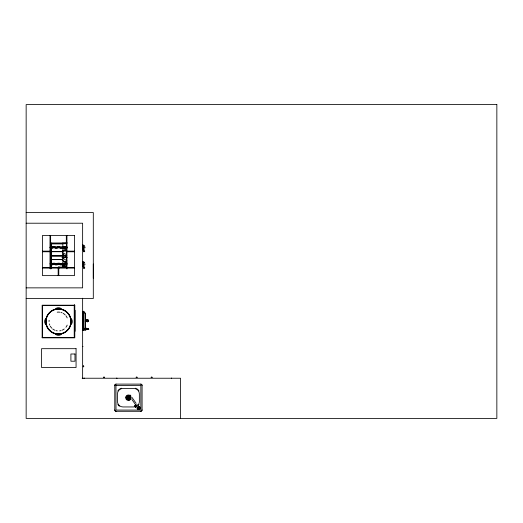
<?xml version="1.0" encoding="UTF-8"?>
<svg xmlns="http://www.w3.org/2000/svg" width="523" height="523" viewBox="0 0 523 523"><rect width="100%" height="100%" fill="white"/><g stroke="black" fill="none" stroke-linecap="round" stroke-linejoin="round"><path stroke-width="0.78" d="M93.303 278.131L93.303 264.01M83.543 248.275L83.543 251.811M83.543 264.906L83.543 268.443M87.701 321.03L87.06 321.07L87.701 321.03L87.707 320.612L87.06 320.285M87.687 320.932L87.06 320.972C88.001 320.377 88.034 322.207 87.06 321.75M87.701 319.971L87.06 319.932M85.609 329.908L86.027 329.895L85.367 329.915L85.622 329.634M142.086 409.94L141.694 410.895L140.746 411.294L116.119 411.294L115.178 410.901L114.779 409.94L114.779 385.471L115.178 384.51L116.145 384.111L140.746 384.111L141.7 384.51L142.086 385.471L142.086 409.94A1.353 1.353 0 0 1 140.72 411.287M137.922 407.783C138.137 409.79 140.36 407.136 138.34 407.273A0.66 0.66 0 0 1 139.223 407.809A0.66 0.66 0 0 1 138.51 408.548A0.66 0.66 0 0 1 137.941 407.698L137.954 408.032M85.007 247.824L85.007 247.006M85.007 264.455L85.053 264.043M129.449 395.336C128.795 400.017 128.828 392.806 128.423 396.892A0.817 0.817 0 0 0 127.71 397.297L126.376 397.369L127.599 397.702A0.817 0.817 0 0 0 128.73 398.467A0.817 0.817 0 0 0 129.004 397.134L129.933 396.186M127.599 397.702L126.488 398.304L126.736 398.663L127.834 398.278L127.154 399.35L128.004 398.408L127.972 399.67L128.41 399.631L128.625 398.493L129.214 399.618L128.828 398.415L129.907 399.075L130.09 398.676L129.207 397.925L130.482 397.977L129.24 397.709L130.351 397.107L129.789 395.957L130.482 395.597L130.998 396.153M130.547 396.068L130.541 395.669M46.155 318.219L45.723 321.521L46.155 324.816A12.748 12.748 0 0 0 55.17 333.831L58.471 334.269L61.773 333.831A12.748 12.748 0 0 0 70.788 324.816L71.22 321.521L70.788 318.219A12.748 12.748 0 0 0 61.773 309.204L58.471 308.766L55.17 309.204A12.748 12.748 0 0 0 46.155 318.219A4.243 4.243 0 0 0 46.155 324.816M83.425 330.471L83.575 328.614M129.246 395.721L129.508 395.826C121.166 394.95 131.136 404.952 130.312 396.624M126.311 397.147L126.272 397.99M130.567 397.99L130.567 397.428M87.701 321.678L87.06 321.776L87.06 319.468M83.843 311.924L83.811 312.323L83.628 311.97M87.949 321.122L87.962 321.063A1.379 1 -35.1 0 1 87.877 321.285A1.739 1.392 -74.8 0 1 87.786 321.488L87.962 321.063A1.334 0.922 -38.4 0 1 87.877 321.285L87.792 321.482M136.17 406.077L135.705 406.096L136.17 406.018M135.522 407.051L135.686 406.613A1.275 0.327 -55.1 0 0 135.529 407.325M130.56 395.473L130.639 395.839M83.039 245.888L83.137 245.431M83.137 262.062L83.137 262.579M83.137 245.699L83.013 245.973M83.013 262.709L83.137 262.33M85.504 321.808A1.288 0.837 -41.7 0 0 85.733 321.567L85.785 321.508A1.111 0.575 -21.6 0 0 85.942 321.318L85.942 321.338A1.111 1.053 80.8 0 1 85.785 321.612L85.733 321.665A1.288 1.053 61.2 0 1 85.504 321.808L85.949 320.854M130.417 398.533L129.508 399.585M86.275 328.509L83.17 328.81L83.164 312.63L85.301 313.029L85.301 313.78L85.308 328.32L83.17 328.81M85.733 321.397L85.805 320.109M87.877 320.913L87.949 320.861A1.131 0.941 47.1 0 1 87.877 321.063A1.17 0.987 41.5 0 0 87.962 320.854L87.799 321.076M83.425 311.93L84.059 311.767L84.811 312.937M137.83 407.548L138.17 408.751L139.111 408.666L139.504 407.809L138.961 407.038L138.301 407.097M84.308 378.41L84.164 377.985L84.02 378.41M116.943 378.41L116.799 377.985L116.655 378.41M171.622 378.41L171.479 377.985L171.335 378.41M83.915 312.27L84.066 311.865M134.254 406.404L135.679 404.364M134.816 406.038L135.529 405.018M135.542 407.299L136.764 405.554M135.699 407.41L136.771 405.874M129.586 395.381L129.913 395.185M85.942 320.998L85.962 320.978A1.111 0.477 20.4 0 1 85.785 321.076L85.785 320.88A1.111 0.477 -20.4 0 1 85.942 320.959L85.504 320.978M87.701 321.259L87.06 321.331M83.935 329.287L84.497 328.823L84.334 328.215M83.615 264.39L83.301 264.39M58.458 246.758L58.864 246.758M58.458 263.389L58.909 263.311M129.246 399.696L128.704 399.84M83.013 250.027L83.039 244.797L83.137 250.027M83.013 266.658L83.039 261.428L83.137 266.658M85.314 329.562C86.838 329.229 85.118 329.725 85.622 329.431M58.517 263.357L58.864 263.389M85.092 328.862L85.458 328.804M86.341 328.81L86.007 328.81M129.992 395.172L130.299 395.146M130.495 396.833L129.004 397.134M85.537 328.823L83.909 328.908L84.935 328.83M128.423 396.892L127.566 395.826L128.011 396.996L127.043 396.349L126.71 396.63L127.71 397.297M87.06 321.632L87.707 321.54L87.06 321.58M85.556 329.529L85.811 329.497M88.08 328.588C83.046 328.993 90.584 328.536 88.204 328.581M84.183 329.255L85.151 329.281M86.007 329.281L86.354 329.268M82.634 311.832L83.072 311.826L83.072 330.288M83.164 312.911L83.17 328.536M87.06 320.573L87.707 320.619L87.06 320.684M85.157 328.098L86.308 328.117M85.197 328.621L86.197 328.594M84.465 328.738L86.321 328.679M86.118 329.418L85.497 329.431M85.072 329.425L86.321 329.398M85.138 329.588L83.072 329.47M82.634 329.758L83.072 329.745M82.634 330.301L85.138 330.242M88.178 329.405L88.858 329.385L86.857 329.313M88.06 329.405L86.347 329.34L86.726 329.313M26.15 212.547L93.303 212.547L93.303 298.528L26.15 298.528M26.15 223.216L82.634 223.216L82.634 287.859L26.15 287.859M50.313 242.986L67.415 242.986M62.315 243.103L66.323 243.103M51.13 243.692L66.323 243.731M50.424 246.673L50.188 247.804L66.957 247.804M63.917 246.797L66.323 246.797M50.188 247.072L53.379 247.111M54.98 247.072L62.165 247.111M63.767 247.072L66.957 247.111M50.188 247.202L66.957 247.202M50.188 247.274L66.957 247.274M50.188 247.673L66.957 247.673M64.813 247.928L65.963 247.928M62.865 248.745L66.813 248.745M62.315 250.491L66.323 250.491M42.468 251.145L49.999 251.145M62.315 251.118L66.323 251.118M66.944 251.145L74.475 251.145M42.468 251.772L49.999 251.772M66.944 251.772L74.475 251.772M50.502 255.793L66.82 255.793M62.106 257.401L67.003 257.401M62.106 257.649L67.003 257.649M63.538 261.52L66.696 261.52M64.44 262.252L66.813 262.252M50.313 263.703L52.712 263.703L50.313 263.742L50.313 264.435M50.313 263.834L67.088 263.906M50.313 264.39L66.284 264.435M50.424 264.494L50.11 263.553M55.183 264.56L57.321 264.56M64.813 264.56L65.963 264.56M62.4 264.847L66.343 264.847M62.4 265.037L66.343 265.037M62.865 265.507L64.44 265.507M62.812 265.9L64.388 265.9M62.4 266.92L66.343 266.92M58.465 267.103L66.343 267.103M42.468 267.462L49.999 267.462M66.944 267.462L74.475 267.462M51.13 267.541L62.865 267.541M42.468 268.09L74.475 268.09M74.475 305.517L42.468 305.517L42.468 337.525L74.475 337.525L74.475 304.804M75.103 310.296L75.103 331.321M83.425 311.146L83.575 311.904M42.154 337.44L49.999 337.44M50.626 337.44L74.475 337.44M103.776 377.09L104.227 377.09M136.411 377.09L136.863 377.09M151.415 377.09L151.866 377.09M103.377 377.286L104.633 377.286M136.013 377.286L137.268 377.286M151.01 377.286L152.265 377.286M103.698 377.606L104.306 377.606M136.333 377.606L136.941 377.606M151.337 377.606L151.945 377.606M82.163 378.234L180.54 378.234L180.54 418.4M87.701 320.2L87.06 320.194L87.701 320.305L87.687 319.52L87.06 319.488L87.701 319.56M87.06 320.298L87.701 320.305M129.724 396.192L129.992 396.192M129.854 396.271L129.645 396.199M83.889 312.342L84.334 312.525M86.458 321.272L86.465 319.971L86.478 321.279M84.111 246.15L84.111 245.549L84.111 251.811M84.111 262.781L84.111 262.18L84.111 268.443M127.592 399.696L127.102 399.415M62.427 248.17L66.754 250.203M62.276 252.622L66.604 254.655M62.165 259.977L66.839 263.089M62.74 265.246L66.748 267.913M62.636 254.054L66.617 256.767M62.289 257.695L66.924 260.859M87.871 319.978L87.962 320.246A1.36 1.255 -65.7 0 0 87.877 319.984L87.851 320.043A1.314 1.196 -71 0 1 87.962 320.246L87.923 320.168A1.445 1.268 47.1 0 0 87.877 319.867L87.871 319.86A1.399 1.19 49.8 0 1 87.962 320.135L87.877 320.096M131.959 397.402L136.085 403.272M136.732 404.194L137.34 405.057M131.894 399.487L135.058 403.991M85.504 320.148A1.288 0.837 41.7 0 1 85.68 320.324L85.733 320.292A1.288 1.053 -61.2 0 0 85.504 320.148L85.622 320.462M64.878 264.913L64.558 263.226L62.394 263.226L62.067 264.913L60.067 264.913L59.74 263.226L57.576 263.226L57.255 264.913L55.255 264.913L54.928 263.226L52.764 263.226L52.437 264.913L51.359 264.913L51.359 263.912M88.001 320.377L88.001 320.841M85.053 313.27L85.053 328.091M85.426 320.978L85.426 321.985M85.301 319.971L85.301 320.311M85.301 320.802L85.301 321.985M84.674 250.811L84.674 251.687M84.674 267.443L84.674 268.319M83.778 366.113L83.778 366.564M83.582 365.714L83.582 366.969M83.229 313.192L83.229 328.372M83.262 366.035L83.262 366.643M82.634 298.215L82.634 378.704M74.227 305.053L74.227 336.564M66.944 235.455L66.944 268.953M66.82 246.536L66.82 248.418M66.82 263.167L66.82 265.05M66.506 242.927L66.506 255.479L50.816 255.479L50.816 242.927M66.506 268.659L66.506 256.107L50.816 256.107L50.816 268.659M66.316 235.455L66.316 242.986M66.231 263.912L51.084 263.912M65.963 247.281L65.963 248.281L64.878 248.281L64.558 246.595L62.394 246.595L62.067 248.281L60.067 248.281L59.74 246.595L57.576 246.595L57.255 248.281L55.255 248.281L54.928 246.595L52.764 246.595L52.437 248.281L51.359 248.281L51.359 247.281M65.963 263.912L65.963 264.913M58.909 266.671L58.909 268.227M58.785 268.09L58.785 275.621M58.158 268.09L58.158 275.621M51.13 246.928L51.13 243.816L62.865 243.816L62.865 251.602L51.13 251.602L51.13 248.484M51.13 263.527L51.13 259.63L62.865 259.63L62.865 267.416L51.13 267.416L51.13 265.083M51.006 242.907L51.006 246.895M51.006 247.739L51.006 263.494M51.006 264.337L51.006 268.894M50.626 235.455L50.626 242.986M50.502 242.613L50.502 268.848M49.999 235.455L49.999 268.561M116.119 411.287A1.34 1.34 0 0 1 114.772 409.94M114.772 385.471A1.34 1.34 0 0 1 116.119 384.111M140.72 384.111A1.366 1.366 0 0 1 142.086 385.471M55.17 309.204A4.243 4.243 0 0 1 61.773 309.204M70.788 318.219A4.243 4.243 0 0 1 70.788 324.816M61.773 333.831A4.243 4.243 0 0 1 55.17 333.831M67.166 325.123A9.414 9.414 0 0 1 65.937 327.248M64.205 328.987A9.414 9.414 0 0 1 62.074 330.216M60.91 330.614A9.414 9.414 0 0 1 59.7 330.85M57.242 330.85A9.414 9.414 0 0 1 56.033 330.614M54.869 330.216A9.414 9.414 0 0 1 52.738 328.987M51.816 328.176A9.414 9.414 0 0 1 50.319 326.228M49.777 325.123A9.414 9.414 0 0 1 49.378 323.953M49.057 321.521A9.414 9.414 0 0 1 49.136 320.292M57.242 312.185A9.414 9.414 0 0 1 59.7 312.185M60.91 312.427A9.414 9.414 0 0 1 62.074 312.819M63.178 313.369A9.414 9.414 0 0 1 65.127 314.859M65.937 315.787A9.414 9.414 0 0 1 67.166 317.919M137.752 405.358A5.452 5.452 0 0 0 139.36 401.514L139.353 393.897A5.452 5.452 0 0 0 133.888 388.471L122.951 388.458A5.452 5.452 0 0 0 117.479 393.897L117.485 401.514A5.452 5.452 0 0 0 122.951 406.946L133.888 406.953A5.452 5.452 0 0 0 134.601 406.901M119.355 406.181A5.89 5.89 0 0 1 117.832 404.456M117.838 390.962A5.89 5.89 0 0 1 120.002 388.811M120.695 388.471A5.89 5.89 0 0 1 121.428 388.223M135.411 388.223A5.89 5.89 0 0 1 136.15 388.471M136.836 388.811A5.89 5.89 0 0 1 139 390.962M139 404.456A5.89 5.89 0 0 1 138.059 405.671M131.149 397.709A2.726 2.726 0 0 1 128.181 400.422A2.726 2.726 0 0 1 125.736 397.232A2.726 2.726 0 0 1 129.129 395.074M130.351 395.787A2.726 2.726 0 0 1 130.783 396.349M138.17 406.646A1.314 1.314 0 0 1 139.883 407.894A1.314 1.314 0 0 1 138.177 409.143A1.314 1.314 0 0 1 137.49 407.142M137.726 406.574A1.569 1.569 0 0 1 140.04 407.352A1.569 1.569 0 0 1 138.778 409.45A1.569 1.569 0 0 1 137.006 407.757M138.353 406.691A1.223 1.223 0 0 1 139.785 407.999A1.223 1.223 0 0 1 138.15 409.045A1.223 1.223 0 0 1 137.562 407.195M128.037 397.657C128.691 399.036 129.037 396.493 128.037 397.657M115.956 385.431L116.001 410.065L140.857 410.065L140.857 385.346L115.956 385.431M82.392 346.448L82.882 346.501L82.392 346.448M87.707 319.69L87.06 319.631L87.707 319.697M496.85 104.6L26.15 104.6L26.15 418.4L496.85 418.4L496.85 104.6M74.475 235.455L42.468 235.455L42.468 275.621L74.475 275.621L74.475 235.455M62.865 251.726L51.13 251.726L51.13 259.506L62.865 259.506L62.865 251.726M57.504 263.703L54.307 263.703L57.504 263.742M62.296 263.703L59.099 263.703L62.296 263.742M66.284 263.703L63.891 263.703L66.284 263.742M74.789 305.203L42.154 305.203L42.154 337.838L74.789 337.838L74.789 305.203M76.064 348.684L41.546 348.684L41.546 367.512L76.064 367.512L76.064 348.684M74.985 353.999L70.906 353.999L70.906 361.216L74.985 361.216L74.985 353.999M49.639 330.346A12.487 12.487 0 0 0 70.533 324.75A12.487 12.487 0 0 0 55.242 309.453A12.487 12.487 0 0 0 49.639 330.346M49.646 330.346A12.48 12.48 0 0 0 70.527 324.75A12.48 12.48 0 0 0 55.242 309.459A12.48 12.48 0 0 0 49.646 330.346"/></g></svg>
